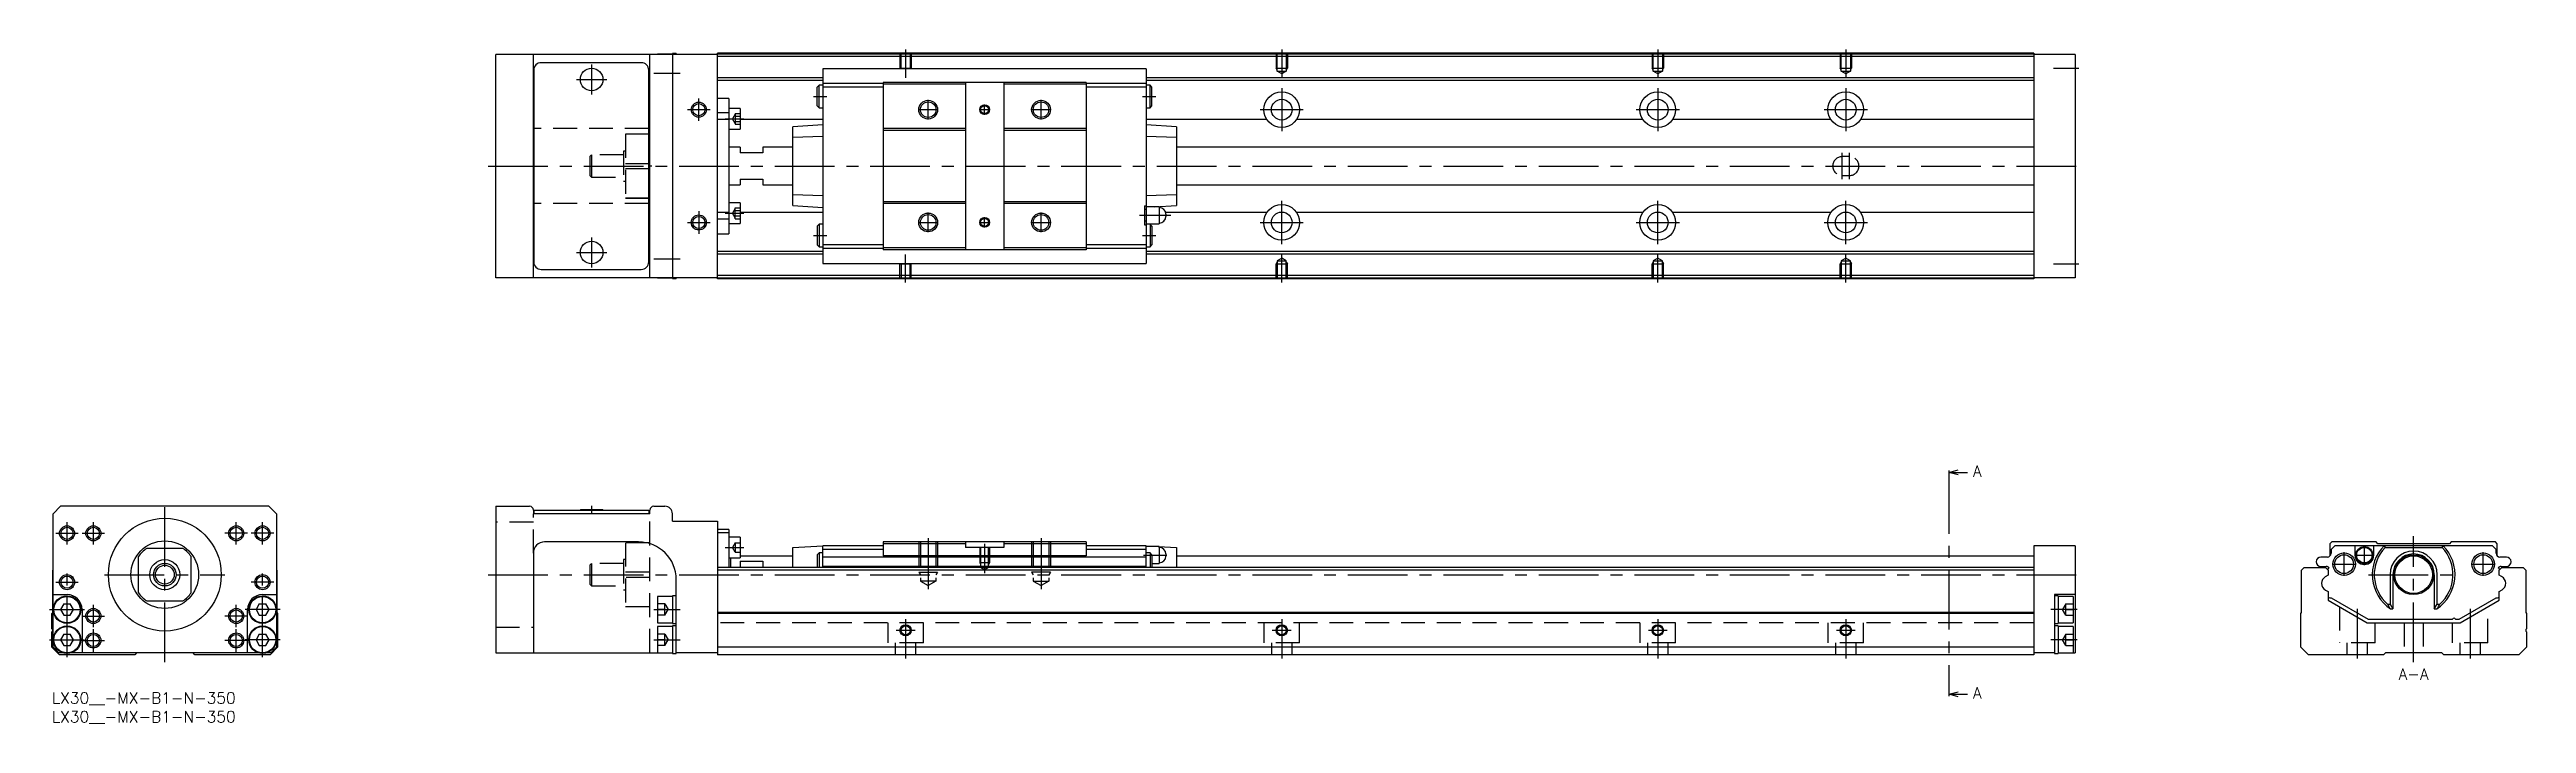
# Model space of a CAD drawing. Extents: x -1 to 658, y -8 to 171.
import ezdxf

# ---------------------------------------------------------------- set-up
doc = ezdxf.new("R2010")
doc.units = 0
doc.header["$LTSCALE"] = 0.5
doc.linetypes.add('CENTER', pattern=[50.8, 31.75, -6.35, 6.35, -6.35])
doc.linetypes.add('DASHED', pattern=[19.05, 12.7, -6.35])
for name, color, linetype in [('MSM_CENTER', 1, 'CENTER'), ('MSM_CONTINUOUS', 7, 'CONTINUOUS'), ('MSM_DASHED', 4, 'DASHED'), ('MSM_NARROW', 5, 'CONTINUOUS'), ('MSM_PART_NUMBER', 7, 'CONTINUOUS')]:
    doc.layers.add(name, color=color, linetype=linetype)
doc.styles.get("Standard").update_dxf_attribs({"font": 'txt.shx', "height": 3, "bigfont": 'bigfont.shx'})

# ---------------------------------------------------------------- blocks, each defined once
blk = doc.blocks.new('*U2')
at = {"layer": 'MSM_PART_NUMBER'}
blk.add_text('LX30__-MX-B1-N-350', height=3, dxfattribs=at).set_placement((0, -3))
blk = doc.blocks.new('*U3')
at = {"layer": 'MSM_PART_NUMBER'}
blk.add_text('LX30__-MX-B1-N-350', height=3, dxfattribs=at).set_placement((0, -8))

msp = doc.modelspace()

# ---------------------------------------------------------------- linework, layer by layer
at = {"layer": 'MSM_CENTER'}
for p, q in [((143.5, 167), (143.5, 159)), ((160, 164.7), (167, 164.7)), ((227, 171), (227, 163.49)), ((327, 171), (327, 163.49)), ((427, 171), (427, 163.49)), ((477, 171), (477, 163.49)), ((532.25, 166), (539, 166)), ((139.5, 163), (147.5, 163)), ((202.5, 158.5), (206, 158.5)), ((290, 158.5), (293.5, 158.5)), ((327, 160.75), (327, 149.25)), ((427, 160.75), (427, 149.25)), ((477, 160.75), (477, 149.25)), ((169, 155), (175, 155)), ((172, 152), (172, 158)), ((179, 152.55), (184, 152.55)), ((230.38, 155), (235.63, 155)), ((233, 152.37), (233, 157.62)), ((246.64, 155), (249.37, 155)), ((248, 153.63), (248, 156.36)), ((260.38, 155), (265.63, 155)), ((263, 152.37), (263, 157.62)), ((321.25, 155), (332.75, 155)), ((421.25, 155), (432.75, 155)), ((471.25, 155), (482.75, 155)), ((116, 140), (540, 140)), ((476, 136.5), (476, 143.5)), ((478, 136.5), (478, 143.5)), ((172, 128), (172, 122)), ((179, 127.44), (184, 127.44)), ((233, 122.37), (233, 127.62)), ((248, 123.63), (248, 126.36)), ((263, 122.37), (263, 127.62)), ((289.22, 126.9), (297.49, 126.9)), ((327, 119.25), (327, 130.75)), ((427, 119.25), (427, 130.75)), ((477, 119.25), (477, 130.75)), ((143.5, 121), (143.5, 113)), ((169, 125), (175, 125)), ((202.5, 121.5), (206, 121.5)), ((230.38, 125), (235.63, 125)), ((246.64, 125), (249.37, 125)), ((260.38, 125), (265.63, 125)), ((290, 121.5), (293.5, 121.5)), ((321.25, 125), (332.75, 125)), ((421.25, 125), (432.75, 125)), ((471.25, 125), (482.75, 125)), ((139.5, 117), (147.5, 117)), ((160, 115.3), (167, 115.3)), ((227, 109), (227, 116.51)), ((327, 109), (327, 116.51)), ((427, 109), (427, 116.51)), ((477, 109), (477, 116.51)), ((532.25, 114), (539, 114)), ((504.38, 58), (504.38, 0)), ((30, 8), (30, 51.5)), ((143.5, 49.61), (143.5, 47.49)), ((1, 42.3), (7, 42.3)), ((4, 39.3), (4, 45.3)), ((8, 42.3), (14, 42.3)), ((11, 39.3), (11, 45.3)), ((52, 42.3), (46, 42.3)), ((49, 39.3), (49, 45.3)), ((59, 42.3), (53, 42.3)), ((56, 39.3), (56, 45.3)), ((233, 41), (233, 27.41)), ((263, 41), (263, 27.41)), ((628, 8), (628, 41.5)), ((179, 38.55), (184, 38.55)), ((248, 39.5), (248, 31.69)), ((290.22, 36.5), (296.49, 36.5)), ((606.35, 34.1), (612.65, 34.1)), ((609.5, 30.95), (609.5, 37.25)), ((612.27, 36.5), (617.52, 36.5)), ((614.9, 33.87), (614.9, 39.12)), ((643.35, 34.1), (649.65, 34.1)), ((646.5, 30.95), (646.5, 37.25)), ((1, 29.3), (7, 29.3)), ((4, 9.35), (4, 32.3)), ((14, 31.3), (46, 31.3)), ((59, 29.3), (53, 29.3)), ((56, 9.35), (56, 32.3)), ((116, 31.3), (540, 31.3)), ((616, 31.3), (640, 31.3)), ((-0.65, 22), (8.65, 22)), ((8, 20.3), (14, 20.3)), ((11, 17.3), (11, 23.3)), ((52, 20.3), (46, 20.3)), ((49, 17.3), (49, 23.3)), ((60.65, 22), (51.35, 22)), ((160, 22), (167, 22)), ((538.5, 22), (531.5, 22)), ((613, 22.18), (613, 9)), ((643, 22.18), (643, 9)), ((-0.65, 14), (8.65, 14)), ((8, 13.8), (14, 13.8)), ((11, 10.8), (11, 16.8)), ((52, 13.8), (46, 13.8)), ((49, 10.8), (49, 16.8)), ((60.65, 14), (51.35, 14)), ((160, 14), (167, 14)), ((224.5, 16.5), (229.5, 16.5)), ((227, 19.5), (227, 9)), ((324.5, 16.5), (329.5, 16.5)), ((327, 19.5), (327, 9)), ((424.5, 16.5), (429.5, 16.5)), ((427, 19.5), (427, 9)), ((474.5, 16.5), (479.5, 16.5)), ((477, 19.5), (477, 9)), ((538.5, 14), (531.5, 14))]:
    msp.add_line(p, q, dxfattribs=at)
at = {"layer": 'MSM_CONTINUOUS'}
for p, q in [((118, 110.3), (118, 169.7)), ((177, 169.7), (118, 169.7)), ((128, 110.3), (128, 169.7)), ((128.1, 165.5), (128.1, 114.5)), ((156.7, 167.5), (130.1, 167.5)), ((158.7, 114.5), (158.7, 165.5)), ((159, 110.3), (159, 169.7)), ((161, 169.75), (161, 169.7)), ((165, 169.75), (161, 169.75)), ((166, 169.9), (165, 169.9)), ((165, 169.9), (165, 110.1)), ((166, 169.9), (166, 169.7)), ((527, 170), (177, 170)), ((177, 110), (177, 170)), ((527, 169.8), (177, 169.8)), ((527, 169.1), (177, 169.1)), ((291, 165.9), (205, 165.9)), ((205, 165.9), (205, 114.1)), ((291, 165.9), (291, 114.1)), ((527, 170), (527, 110)), ((538, 169.7), (527, 169.7)), ((538, 169.7), (538, 110.3)), ((128, 158.2), (128.1, 158.2)), ((158.7, 158.2), (159, 158.2)), ((205, 163.45), (177, 163.45)), ((205, 162.75), (177, 162.75)), ((204, 161.5), (203.5, 161)), ((203.5, 156), (203.5, 161)), ((205, 161.5), (204, 161.5)), ((204, 155.5), (204, 161.5)), ((221, 161.95), (205, 161.95)), ((221, 160.95), (205, 160.95)), ((275, 162.25), (221, 162.25)), ((221, 162.25), (221, 117.75)), ((242.9, 161.75), (221, 161.75)), ((242.9, 162.25), (242.9, 117.75)), ((253.1, 162.25), (253.1, 117.75)), ((275, 161.75), (253.1, 161.75)), ((275, 162.25), (275, 117.75)), ((291, 161.95), (275, 161.95)), ((291, 160.95), (275, 160.95)), ((527, 163.45), (291, 163.45)), ((527, 162.75), (291, 162.75)), ((292, 161.5), (291, 161.5)), ((292.5, 161), (292, 161.5)), ((292, 155.5), (292, 161.5)), ((292.5, 156), (292.5, 161)), ((180, 158), (177, 158)), ((180, 154.13), (177, 154.13)), ((180, 152.38), (177, 152.38)), ((180, 158), (180, 122)), ((183, 155.3), (180, 155.3)), ((183, 155.3), (183, 149.8)), ((205, 152.36), (183, 152.36)), ((203.5, 156), (204, 155.5)), ((204, 155.5), (205, 155.5)), ((291, 155.5), (292, 155.5)), ((323.05, 152.36), (291, 152.36)), ((292, 155.5), (292.5, 156)), ((423.05, 152.36), (330.95, 152.36)), ((473.05, 152.36), (430.95, 152.36)), ((527, 152.36), (480.95, 152.36)), ((128.1, 150), (128, 150)), ((159, 150), (158.7, 150)), ((159, 148.5), (158.7, 148.5)), ((159, 148.47), (158.7, 148.47)), ((180, 149.8), (183, 149.8)), ((183, 145), (180, 145)), ((183, 145), (183, 143.5)), ((189, 145), (189, 143.5)), ((197, 145), (189, 145)), ((205, 151), (197, 150.47)), ((197, 129.53), (197, 150.47)), ((205, 147.86), (197, 147.6)), ((242.9, 150), (221, 150)), ((242.9, 149.5), (221, 149.5)), ((275, 150), (253.1, 150)), ((275, 149.5), (253.1, 149.5)), ((299, 150.47), (291, 151)), ((299, 147.6), (291, 147.86)), ((299, 150.47), (299, 129.53)), ((527, 145), (299, 145)), ((158.7, 140.72), (159, 140.72)), ((159, 139.28), (158.7, 139.28)), ((189, 143.5), (183, 143.5)), ((180, 135), (183, 135)), ((183, 136.5), (189, 136.5)), ((183, 136.5), (183, 135)), ((189, 136.5), (189, 135)), ((189, 135), (197, 135)), ((197, 132.4), (205, 132.14)), ((291, 132.14), (299, 132.4)), ((299, 135), (527, 135)), ((128.1, 130), (128, 130)), ((159, 131.53), (158.7, 131.53)), ((159, 131.5), (158.7, 131.5)), ((159, 130), (158.7, 130)), ((180, 127.62), (177, 127.62)), ((180, 125.87), (177, 125.87)), ((183, 130.19), (180, 130.19)), ((183, 130.19), (183, 124.69)), ((205, 127.64), (183, 127.64)), ((197, 129.53), (205, 129)), ((242.9, 130.5), (221, 130.5)), ((242.9, 130), (221, 130)), ((275, 130.5), (253.1, 130.5)), ((275, 130), (253.1, 130)), ((290.5, 129.4), (290.5, 124.4)), ((290.5, 129.4), (291, 129.4)), ((291, 128.4), (290.5, 128.4)), ((290.5, 125.4), (291, 125.4)), ((294.45, 129.15), (291, 129.15)), ((293.26, 129.15), (299, 129.53)), ((294.45, 129.15), (294.45, 124.65)), ((323.05, 127.64), (296.14, 127.64)), ((296.2, 127.2), (296.2, 126.6)), ((423.05, 127.64), (330.95, 127.64)), ((473.05, 127.64), (430.95, 127.64)), ((527, 127.64), (480.95, 127.64)), ((128.1, 121.8), (128, 121.8)), ((159, 121.8), (158.7, 121.8)), ((177, 122), (180, 122)), ((180, 124.69), (183, 124.69)), ((204, 124.5), (203.5, 124)), ((203.5, 124), (203.5, 119)), ((203.5, 119), (204, 118.5)), ((204, 124.5), (204, 118.5)), ((205, 124.5), (204, 124.5)), ((221, 119.05), (205, 119.05)), ((291, 119.05), (275, 119.05)), ((290.5, 124.4), (291, 124.4)), ((291, 124.65), (294.45, 124.65)), ((292, 124.5), (291, 124.5)), ((292, 124.5), (292, 118.5)), ((292.5, 124), (292, 124.5)), ((292, 118.5), (292.5, 119)), ((292.5, 124), (292.5, 119)), ((130.1, 112.5), (156.7, 112.5)), ((205, 117.25), (177, 117.25)), ((205, 116.55), (177, 116.55)), ((204, 118.5), (205, 118.5)), ((221, 118.05), (205, 118.05)), ((205, 114.1), (291, 114.1)), ((242.9, 118.25), (221, 118.25)), ((275, 117.75), (221, 117.75)), ((275, 118.25), (253.1, 118.25)), ((291, 118.05), (275, 118.05)), ((291, 118.5), (292, 118.5)), ((527, 117.25), (291, 117.25)), ((527, 116.55), (291, 116.55)), ((177, 110.3), (118, 110.3)), ((161, 110.3), (161, 110.25)), ((161, 110.25), (165, 110.25)), ((165, 110.1), (166, 110.1)), ((166, 110.3), (166, 110.1)), ((527, 110.9), (177, 110.9)), ((527, 110.2), (177, 110.2)), ((527, 110), (177, 110)), ((538, 110.3), (527, 110.3)), ((504.38, 58.5), (506.88, 59.17)), ((504.38, 59), (504.38, 58)), ((506.88, 57.83), (504.38, 58.5)), ((504.38, 58.5), (509.38, 58.5)), ((2.3, 49.5), (0.3, 47.5)), ((0.3, 12), (0.3, 47.5)), ((57.7, 49.5), (2.3, 49.5)), ((59.7, 47.5), (57.7, 49.5)), ((59.7, 47.5), (59.7, 12)), ((118, 49.5), (118, 10.5)), ((118, 49.5), (127, 49.5)), ((128, 48.5), (128, 47.5)), ((159, 47.5), (128, 47.5)), ((128.1, 48.5), (128.1, 47.5)), ((128.1, 48.5), (158.7, 48.5)), ((140.5, 48.6), (146.5, 48.6)), ((140.5, 48.6), (140.5, 48.5)), ((146.5, 48.5), (146.5, 48.6)), ((158.7, 48.5), (158.7, 47.5)), ((159, 47.5), (159, 48.5)), ((160, 49.5), (163, 49.5)), ((165, 45.5), (165, 47.5)), ((156, 40), (131, 40)), ((165, 45.5), (177, 45.5)), ((177, 45.5), (177, 10)), ((180, 43.3), (177, 43.3)), ((180, 42.45), (177, 42.45)), ((180, 43.3), (180, 33.2)), ((183, 41.3), (180, 41.3)), ((183, 41.3), (183, 35.8)), ((221, 40), (221, 36.29)), ((275, 40), (221, 40)), ((242.9, 40), (242.9, 38.5)), ((253.1, 40), (253.1, 38.5)), ((275, 40), (275, 36.29)), ((606.25, 40), (605.75, 39.5)), ((618, 40), (606.25, 40)), ((618.5, 39.5), (618, 40)), ((638, 40), (637.5, 39.5)), ((649.75, 40), (638, 40)), ((650.25, 39.5), (649.75, 40)), ((23, 26.48), (23, 36.12)), ((34.82, 38.3), (25.18, 38.3)), ((37, 26.48), (37, 36.12)), ((128, 37), (128, 10.5)), ((527, 33.2), (177, 33.2)), ((180, 35.8), (183, 35.8)), ((180.5, 33.2), (180.5, 35.8)), ((183, 36.3), (197, 36.3)), ((183, 34.87), (189, 34.87)), ((183, 34.87), (183, 33.2)), ((189, 34.87), (189, 33.2)), ((197, 38.5), (205, 39)), ((197, 33.2), (197, 38.5)), ((204, 37.1), (203.5, 36.6)), ((203.5, 36.6), (203.5, 33.2)), ((205, 37.1), (204, 37.1)), ((204, 37.1), (204, 33.2)), ((221, 39), (205, 39)), ((205, 33.2), (205, 39)), ((221, 38), (205, 38)), ((291, 36), (205, 36)), ((291, 33.5), (205, 33.5)), ((242.9, 39.5), (221, 39.5)), ((275, 36.29), (221, 36.29)), ((253.1, 38.5), (242.9, 38.5)), ((275, 39.5), (253.1, 39.5)), ((291, 39), (275, 39)), ((291, 38), (275, 38)), ((291, 39), (299, 38.5)), ((291, 33.2), (291, 39)), ((294.45, 38.75), (291, 38.75)), ((292, 37.1), (291, 37.1)), ((292.5, 36.6), (292, 37.1)), ((292, 37.1), (292, 33.2)), ((292.5, 36.6), (292.5, 33.2)), ((292.5, 34.25), (294.45, 34.25)), ((294.45, 38.75), (294.45, 34.25)), ((296.2, 36.8), (296.2, 36.2)), ((299, 38.5), (299, 33.2)), ((299, 36.3), (527, 36.3)), ((527, 39), (527, 10)), ((538, 39), (527, 39)), ((538, 39), (538, 10.5)), ((598.2, 32.5), (598.9, 33.2)), ((598.9, 33.2), (604.55, 33.2)), ((605.05, 36), (603.35, 36)), ((603.35, 33.5), (604.75, 33.5)), ((604.55, 33.2), (605.25, 32.5)), ((605.75, 39.5), (605.75, 36.29)), ((607.05, 39), (606.05, 38)), ((606.05, 38), (606.05, 37)), ((648.95, 39), (607.05, 39)), ((612.4, 39), (612.4, 36.5)), ((617.4, 36.5), (617.4, 39)), ((637.5, 39.5), (618.5, 39.5)), ((620.14, 39), (620.4, 38.5)), ((620.4, 38.5), (635.6, 38.5)), ((635.6, 38.5), (635.86, 39)), ((649.95, 38), (648.95, 39)), ((649.95, 37), (649.95, 38)), ((650.25, 36.29), (650.25, 39.5)), ((650.75, 32.5), (651.45, 33.2)), ((650.75, 32.5), (651.45, 33.2)), ((652.65, 36), (650.95, 36)), ((651.25, 33.5), (652.65, 33.5)), ((651.45, 33.2), (657.1, 33.2)), ((657.1, 33.2), (657.8, 32.5)), ((0.2, 32.5), (0.3, 32.6)), ((0.2, 21.2), (0.2, 32.5)), ((59.7, 32.6), (59.8, 32.5)), ((59.8, 32.5), (59.8, 21.2)), ((166, 10.35), (166, 30)), ((527, 32.5), (177, 32.5)), ((598.2, 21.2), (598.2, 32.5)), ((605.25, 31.15), (604.5, 30.72)), ((604.6, 27.22), (605.25, 26.85)), ((605.2, 32.7), (605.2, 32.55)), ((605.25, 32.5), (605.25, 31.15)), ((605.25, 26.85), (605.25, 24.5)), ((621.74, 31.3), (621.74, 23.45)), ((622.5, 31.3), (622.5, 22.2)), ((633.5, 31.3), (633.5, 22.2)), ((634.26, 23.45), (634.26, 31.3)), ((650.75, 32.5), (650.8, 32.55)), ((650.75, 31.15), (650.75, 32.5)), ((650.75, 31.15), (650.75, 32.5)), ((651.4, 30.78), (650.75, 31.15)), ((651.4, 30.78), (650.75, 31.15)), ((650.75, 26.85), (651.5, 27.28)), ((650.75, 26.85), (651.5, 27.28)), ((650.75, 25.45), (650.75, 26.85)), ((650.75, 24.5), (650.75, 26.85)), ((650.8, 32.55), (650.8, 32.7)), ((657.8, 32.5), (657.8, 21.2)), ((0, 21), (0.2, 21.2)), ((0, 16.9), (0, 21)), ((0.3, 26), (4, 26)), ((3.13, 23.5), (2.27, 22)), ((2.27, 22), (3.13, 20.5)), ((3.13, 23.5), (4.87, 23.5)), ((3.13, 20.5), (4.87, 20.5)), ((5.73, 22), (4.87, 23.5)), ((4.87, 20.5), (5.73, 22)), ((8, 22), (8, 10.5)), ((25.18, 24.3), (34.82, 24.3)), ((52, 10.5), (52, 22)), ((55.13, 23.5), (54.27, 22)), ((54.27, 22), (55.13, 20.5)), ((55.13, 23.5), (56.87, 23.5)), ((55.13, 20.5), (56.87, 20.5)), ((56, 26), (59.7, 26)), ((57.73, 22), (56.87, 23.5)), ((56.87, 20.5), (57.73, 22)), ((59.8, 21.2), (60, 21)), ((60, 21), (60, 12)), ((165, 25.5), (161, 25.5)), ((161, 25.5), (161, 18.5)), ((166, 25.65), (165, 25.65)), ((165, 25.65), (165, 18.35)), ((527, 21.2), (177, 21.2)), ((527, 21), (177, 21)), ((538, 26), (532.5, 26)), ((532.5, 26), (532.5, 10.35)), ((533.5, 25.65), (532.5, 25.65)), ((533.5, 25.65), (533.5, 18.35)), ((537.5, 25.5), (533.5, 25.5)), ((537.5, 25.5), (537.5, 18.5)), ((598, 21), (598.2, 21.2)), ((598, 12), (598, 21)), ((605.25, 24.5), (615.64, 18.5)), ((605.7, 25.16), (606.1, 25.16)), ((606.1, 25.16), (615.91, 19.5)), ((621.07, 23.45), (621.74, 23.45)), ((621.74, 23.45), (622.5, 22.2)), ((621.82, 22.2), (622.5, 22.2)), ((633.5, 22.2), (634.26, 23.45)), ((633.5, 22.2), (634.18, 22.2)), ((634.26, 23.45), (634.93, 23.45)), ((640.09, 19.5), (649.9, 25.16)), ((640.36, 18.5), (650.75, 24.5)), ((649.9, 25.16), (650.3, 25.16)), ((657.8, 21.2), (658, 21)), ((658, 21), (658, 16.9)), ((0, 12), (0, 16.1)), ((3.13, 15.5), (2.27, 14)), ((2.27, 14), (3.13, 12.5)), ((3.13, 15.5), (4.87, 15.5)), ((5.73, 14), (4.87, 15.5)), ((4.87, 12.5), (5.73, 14)), ((55.13, 15.5), (54.27, 14)), ((54.27, 14), (55.13, 12.5)), ((55.13, 15.5), (56.87, 15.5)), ((57.73, 14), (56.87, 15.5)), ((56.87, 12.5), (57.73, 14)), ((161, 18.5), (165, 18.5)), ((165, 17.5), (161, 17.5)), ((161, 17.5), (161, 10.5)), ((165, 18.35), (166, 18.35)), ((166, 17.65), (165, 17.65)), ((165, 17.65), (165, 10.35)), ((532.5, 18.35), (533.5, 18.35)), ((533.5, 17.65), (532.5, 17.65)), ((533.5, 18.5), (537.5, 18.5)), ((533.5, 17.65), (533.5, 10.35)), ((537.5, 17.5), (533.5, 17.5)), ((537.5, 17.5), (537.5, 10.5)), ((615.64, 18.5), (640.36, 18.5)), ((615.91, 19.5), (638.35, 19.5)), ((639.15, 19.5), (640.09, 19.5)), ((658, 16.1), (658, 12)), ((2, 10), (0, 12)), ((1.8, 10.5), (0.3, 12)), ((2.96, 10.5), (1.8, 10.5)), ((22, 10), (2, 10)), ((3.13, 12.5), (4.87, 12.5)), ((54.96, 10.5), (5.04, 10.5)), ((22.5, 10.5), (22, 10)), ((38, 10), (37.5, 10.5)), ((58, 10), (38, 10)), ((55.13, 12.5), (56.87, 12.5)), ((58.2, 10.5), (57.04, 10.5)), ((60, 12), (58, 10)), ((59.7, 12), (58.2, 10.5)), ((118, 10.5), (165, 10.5)), ((165, 10.35), (166, 10.35)), ((177, 10.5), (166, 10.5)), ((527, 12), (177, 12)), ((527, 10), (177, 10)), ((532.5, 10.5), (527, 10.5)), ((532.5, 10.35), (533.5, 10.35)), ((533.5, 10.5), (538, 10.5)), ((600, 10), (598, 12)), ((620, 10), (600, 10)), ((620.5, 10.5), (620, 10)), ((635.5, 10.5), (620.5, 10.5)), ((636, 10), (635.5, 10.5)), ((656, 10), (636, 10)), ((658, 12), (656, 10)), ((504.38, -0.5), (506.88, 0.17)), ((504.38, 0), (504.38, -1)), ((506.88, -1.17), (504.38, -0.5)), ((504.38, -0.5), (509.38, -0.5))]:
    msp.add_line(p, q, dxfattribs=at)
for centre, radius in [((143.5, 163), 3), ((327, 155), 4.75), ((427, 155), 4.75), ((477, 155), 4.75), ((172, 155), 1.62), ((233, 155), 2.07), ((248, 155), 1.06), ((263, 155), 2.07), ((327, 155), 2.75), ((427, 155), 2.75), ((477, 155), 2.75), ((172, 125), 1.62), ((233, 125), 2.07), ((248, 125), 1.06), ((263, 125), 2.07), ((327, 125), 4.75), ((327, 125), 2.75), ((427, 125), 4.75), ((427, 125), 2.75), ((477, 125), 4.75), ((477, 125), 2.75), ((143.5, 117), 3), ((30, 31.3), 15), ((4, 42.3), 1.62), ((11, 42.3), 1.62), ((30, 31.3), 9), ((49, 42.3), 1.62), ((56, 42.3), 1.62), ((30, 31.3), 4), ((30, 31.3), 3), ((30, 31.3), 2.5), ((609.5, 34.1), 3), ((609.5, 34.1), 2.5), ((614.9, 36.5), 2.25), ((614.9, 36.5), 2.05), ((628, 31.3), 5.3), ((628, 31.3), 5), ((646.5, 34.1), 3), ((646.5, 34.1), 2.5), ((4, 29.3), 1.62), ((56, 29.3), 1.62), ((4, 22), 3.65), ((4, 22), 3.5), ((11, 20.3), 1.62), ((49, 20.3), 1.62), ((56, 22), 3.65), ((56, 22), 3.5), ((4, 14), 3.65), ((4, 14), 3.5), ((11, 13.8), 1.62), ((49, 13.8), 1.62), ((56, 14), 3.65), ((56, 14), 3.5), ((227, 16.5), 1.23), ((327, 16.5), 1.23), ((427, 16.5), 1.23), ((477, 16.5), 1.23)]:
    msp.add_circle(centre, radius, dxfattribs=at)
for centre, radius, start, end in [((130.1, 165.5), 2, 90, 180), ((156.7, 165.5), 2, 0, 90), ((294.45, 127.2), 1.75, 0, 90), ((294.45, 126.6), 1.75, 270, 0), ((130.1, 114.5), 2, 180, 270), ((156.7, 114.5), 2, 270, 0), ((127, 48.5), 1, 0, 90), ((160, 48.5), 1, 90, 180), ((163, 47.5), 2, 0, 90), ((131, 37), 3, 90, 180), ((156, 30), 10, 0, 90), ((30, 31.3), 8.5, 124.56032, 145.43968), ((30, 31.3), 8.5, 34.56032, 55.43968), ((294.45, 36.8), 1.75, 0, 90), ((294.45, 36.2), 1.75, 270, 0), ((603.35, 34.75), 1.25, 90, 270), ((604.75, 32.5), 1, 41.23398, 90), ((605.05, 37), 1, 270, 0), ((605.7, 32.7), 0.5, 113.32535, 180), ((614.9, 36.5), 2.5, 180, 0), ((628, 31.3), 11, 135.573, 235.81959), ((628, 31.3), 10.47, 136.57129, 228.55525), ((628, 31.3), 6.26, 0, 180), ((628, 31.3), 5.5, 0, 180), ((628, 31.3), 11, 304.18041, 44.427), ((628, 31.3), 10.47, 311.44475, 43.42871), ((650.95, 37), 1, 180, 270), ((651.25, 32.5), 1, 90, 138.76602), ((650.3, 32.7), 0.5, 0, 66.67465), ((652.65, 34.75), 1.25, 270, 90), ((30, 31.3), 8.5, 214.56032, 235.43968), ((30, 31.3), 8.5, 304.56032, 325.43968), ((605.65, 28.85), 2.2, 121.45533, 176.01903), ((605.65, 29.15), 2.2, 183.98097, 241.45517), ((650.35, 28.85), 2.2, 3.98097, 61.45517), ((650.35, 29.15), 2.2, 301.45533, 356.01903), ((4, 22), 4, 0, 90), ((56, 22), 4, 90, 180), ((605.7, 25.66), 0.5, 205.84193, 270), ((629, 27.35), 8.83, 206.14749, 215.62533), ((627, 27.35), 8.84, 324.37545, 333.85173), ((650.3, 25.66), 0.5, 270, 334.15807), ((-0.3, 16.5), 0.5, 306.8699, 53.1301), ((638.75, 19.2), 0.5, 36.8699, 143.1301), ((658.3, 16.5), 0.5, 126.8699, 233.1301), ((2.3, 12.5), 2, 216.8699, 233.1301), ((57.7, 12.5), 2, 306.8699, 323.1301)]:
    msp.add_arc(centre, radius, start, end, dxfattribs=at)
at = {"layer": 'MSM_DASHED'}
for p, q in [((225.5, 170), (225.5, 166)), ((225.56, 165.9), (225.5, 166)), ((225.5, 166), (228.5, 166)), ((225.77, 165.9), (225.77, 170)), ((228.23, 170), (228.23, 165.9)), ((228.44, 165.9), (228.5, 166)), ((228.5, 170), (228.5, 166)), ((325.5, 170), (325.5, 166)), ((325.77, 165.53), (325.5, 166)), ((325.5, 166), (328.5, 166)), ((325.77, 165.2), (325.77, 170)), ((325.77, 165.2), (328.23, 165.2)), ((327, 164.49), (325.77, 165.2)), ((328.23, 165.2), (327, 164.49)), ((328.23, 170), (328.23, 165.2)), ((328.23, 165.53), (328.5, 166)), ((328.5, 170), (328.5, 166)), ((425.5, 170), (425.5, 166)), ((425.77, 165.53), (425.5, 166)), ((425.5, 166), (428.5, 166)), ((425.77, 165.2), (425.77, 170)), ((425.77, 165.2), (428.23, 165.2)), ((427, 164.49), (425.77, 165.2)), ((428.23, 165.2), (427, 164.49)), ((428.23, 170), (428.23, 165.2)), ((428.23, 165.53), (428.5, 166)), ((428.5, 170), (428.5, 166)), ((475.5, 170), (475.5, 166)), ((475.77, 165.53), (475.5, 166)), ((475.5, 166), (478.5, 166)), ((475.77, 165.2), (475.77, 170)), ((475.77, 165.2), (478.23, 165.2)), ((477, 164.49), (475.77, 165.2)), ((478.23, 165.2), (477, 164.49)), ((478.23, 170), (478.23, 165.2)), ((478.23, 165.53), (478.5, 166)), ((478.5, 170), (478.5, 166)), ((181.7, 153.8), (180.98, 152.55)), ((181.7, 151.3), (180.98, 152.55)), ((181.7, 154), (183, 154)), ((181.7, 154), (181.7, 151.11)), ((181.7, 153.28), (183, 153.28)), ((181.7, 151.83), (183, 151.83)), ((158.7, 150), (128.1, 150)), ((152.5, 148.5), (152.5, 131.5)), ((158.7, 148.5), (152.5, 148.5)), ((158.7, 148.47), (152.5, 148.47)), ((181.7, 151.11), (183, 151.11)), ((143.5, 143), (143, 142.5)), ((143, 142.5), (143, 137.5)), ((143.5, 143), (143.5, 137)), ((152, 143), (143.5, 143)), ((152, 144), (152, 136)), ((152.5, 144), (152, 144)), ((152.5, 140.72), (158.7, 140.72)), ((158.7, 139.28), (152.5, 139.28)), ((159.5, 140), (159, 140)), ((478, 142.5), (476, 142.5)), ((143, 137.5), (143.5, 137)), ((143.5, 137), (152, 137)), ((152, 136), (152.5, 136)), ((476, 137.5), (478, 137.5)), ((158.7, 130), (128.1, 130)), ((152.5, 131.53), (158.7, 131.53)), ((152.5, 131.5), (158.7, 131.5)), ((181.7, 128.69), (180.98, 127.44)), ((181.7, 126.19), (180.98, 127.44)), ((181.7, 128.89), (183, 128.89)), ((181.7, 126), (181.7, 128.89)), ((181.7, 128.17), (183, 128.17)), ((181.7, 126.72), (183, 126.72)), ((181.7, 126), (183, 126)), ((225.56, 114.1), (225.5, 114)), ((225.5, 110), (225.5, 114)), ((225.5, 114), (228.5, 114)), ((225.77, 114.1), (225.77, 110)), ((228.23, 110), (228.23, 114.1)), ((228.44, 114.1), (228.5, 114)), ((228.5, 110), (228.5, 114)), ((325.77, 114.47), (325.5, 114)), ((325.5, 110), (325.5, 114)), ((325.5, 114), (328.5, 114)), ((327, 115.51), (325.77, 114.8)), ((325.77, 114.8), (325.77, 110)), ((325.77, 114.8), (328.23, 114.8)), ((328.23, 114.8), (327, 115.51)), ((328.23, 110), (328.23, 114.8)), ((328.23, 114.47), (328.5, 114)), ((328.5, 110), (328.5, 114)), ((425.77, 114.47), (425.5, 114)), ((425.5, 110), (425.5, 114)), ((425.5, 114), (428.5, 114)), ((427, 115.51), (425.77, 114.8)), ((425.77, 114.8), (425.77, 110)), ((425.77, 114.8), (428.23, 114.8)), ((428.23, 114.8), (427, 115.51)), ((428.23, 110), (428.23, 114.8)), ((428.23, 114.47), (428.5, 114)), ((428.5, 110), (428.5, 114)), ((475.77, 114.47), (475.5, 114)), ((475.5, 110), (475.5, 114)), ((475.5, 114), (478.5, 114)), ((477, 115.51), (475.77, 114.8)), ((475.77, 114.8), (475.77, 110)), ((475.77, 114.8), (478.23, 114.8)), ((478.23, 114.8), (477, 115.51)), ((478.23, 110), (478.23, 114.8)), ((478.23, 114.47), (478.5, 114)), ((478.5, 110), (478.5, 114)), ((128, 37), (128, 47.5)), ((159, 10.5), (159, 47.5)), ((128, 45.3), (118, 45.3)), ((152.5, 39.8), (152.5, 22.8)), ((159, 39.8), (152.5, 39.8)), ((159, 39.77), (152.5, 39.77)), ((181.7, 39.8), (180.98, 38.55)), ((181.7, 39.8), (183, 39.8)), ((181.7, 39.8), (181.7, 37.3)), ((230.5, 40), (230.5, 32)), ((230.93, 40), (230.93, 29.6)), ((235.07, 40), (235.07, 29.6)), ((235.5, 40), (235.5, 32)), ((260.5, 40), (260.5, 32)), ((260.93, 40), (260.93, 29.6)), ((265.07, 40), (265.07, 29.6)), ((265.5, 40), (265.5, 32)), ((143.5, 34.3), (143, 33.8)), ((143, 33.8), (143, 28.8)), ((143.5, 34.3), (143.5, 28.3)), ((152, 34.3), (143.5, 34.3)), ((152, 35.3), (152, 27.3)), ((152.5, 35.3), (152, 35.3)), ((181.7, 37.3), (180.98, 38.55)), ((181.7, 38.55), (183, 38.55)), ((181.7, 37.3), (183, 37.3)), ((246.7, 38.5), (246.7, 34.5)), ((246.7, 34.5), (246.94, 34.08)), ((246.7, 34.5), (249.3, 34.5)), ((246.94, 38.5), (246.94, 33.3)), ((246.94, 33.3), (248, 32.69)), ((249.06, 33.3), (246.94, 33.3)), ((248, 32.69), (249.06, 33.3)), ((249.06, 33.3), (249.06, 38.5)), ((249.3, 34.5), (249.06, 34.08)), ((249.3, 38.5), (249.3, 34.5)), ((143, 28.8), (143.5, 28.3)), ((143.5, 28.3), (152, 28.3)), ((152, 27.3), (152.5, 27.3)), ((152.5, 32.02), (159, 32.02)), ((159, 30.58), (152.5, 30.58)), ((230.5, 32), (230.93, 31.25)), ((230.5, 32), (235.5, 32)), ((235.07, 29.6), (230.93, 29.6)), ((230.93, 29.6), (233, 28.41)), ((235.07, 29.6), (233, 28.41)), ((235.5, 32), (235.07, 31.25)), ((265.5, 32), (260.5, 32)), ((260.5, 32), (260.93, 31.25)), ((260.93, 29.6), (265.07, 29.6)), ((260.93, 29.6), (263, 28.41)), ((265.07, 29.6), (263, 28.41)), ((265.5, 32), (265.07, 31.25)), ((152.5, 22.83), (159, 22.83)), ((152.5, 22.8), (159, 22.8)), ((163, 23.5), (161, 23.5)), ((163, 22), (161, 22)), ((163, 20.5), (161, 20.5)), ((163, 20.5), (163, 23.5)), ((163, 23.5), (163.87, 22)), ((163, 20.5), (163.87, 22)), ((535.5, 23.5), (534.63, 22)), ((535.5, 20.5), (534.63, 22)), ((535.5, 20.5), (535.5, 23.5)), ((535.5, 23.5), (537.5, 23.5)), ((535.5, 22), (537.5, 22)), ((535.5, 20.5), (537.5, 20.5)), ((608.25, 22.77), (608.25, 13.2)), ((647.75, 13.2), (647.75, 22.77)), ((118, 17.3), (128, 17.3)), ((163, 15.5), (161, 15.5)), ((163, 14), (161, 14)), ((163, 12.5), (163, 15.5)), ((163, 15.5), (163.87, 14)), ((163, 12.5), (163.87, 14)), ((527, 18.5), (177, 18.5)), ((222.25, 18.5), (222.25, 13.2)), ((231.75, 13.2), (222.25, 13.2)), ((224.25, 13.2), (224.25, 10)), ((229.75, 10), (229.75, 13.2)), ((231.75, 13.2), (231.75, 18.5)), ((322.25, 18.5), (322.25, 13.2)), ((331.75, 13.2), (322.25, 13.2)), ((324.25, 13.2), (324.25, 10)), ((329.75, 10), (329.75, 13.2)), ((331.75, 13.2), (331.75, 18.5)), ((422.25, 18.5), (422.25, 13.2)), ((431.75, 13.2), (422.25, 13.2)), ((424.25, 13.2), (424.25, 10)), ((429.75, 10), (429.75, 13.2)), ((431.75, 13.2), (431.75, 18.5)), ((472.25, 18.5), (472.25, 13.2)), ((481.75, 13.2), (472.25, 13.2)), ((474.25, 13.2), (474.25, 10)), ((479.75, 10), (479.75, 13.2)), ((481.75, 13.2), (481.75, 18.5)), ((535.5, 15.5), (534.63, 14)), ((535.5, 12.5), (534.63, 14)), ((535.5, 12.5), (535.5, 15.5)), ((535.5, 15.5), (537.5, 15.5)), ((535.5, 14), (537.5, 14)), ((617.75, 13.2), (608.25, 13.2)), ((610.25, 13.2), (610.25, 10)), ((615.75, 10), (615.75, 13.2)), ((617.75, 13.2), (617.75, 18.5)), ((625.5, 18.5), (625.5, 10.5)), ((630.5, 18.5), (630.5, 10.5)), ((638.25, 18.5), (638.25, 13.2)), ((647.75, 13.2), (638.25, 13.2)), ((640.25, 13.2), (640.25, 10)), ((645.75, 10), (645.75, 13.2)), ((163, 12.5), (161, 12.5)), ((535.5, 12.5), (537.5, 12.5))]:
    msp.add_line(p, q, dxfattribs=at)
for centre, start, end in [((476, 140), 90, 270), ((478, 140), 270, 90)]:
    msp.add_arc(centre, 2.5, start, end, dxfattribs=at)
at = {"layer": 'MSM_NARROW'}
for centre, radius in [((172, 155), 2), ((233, 155), 2.5), ((248, 155), 1.3), ((263, 155), 2.5), ((172, 125), 2), ((233, 125), 2.5), ((248, 125), 1.3), ((263, 125), 2.5), ((4, 42.3), 2), ((11, 42.3), 2), ((49, 42.3), 2), ((56, 42.3), 2), ((4, 29.3), 2), ((56, 29.3), 2), ((11, 20.3), 2), ((49, 20.3), 2), ((11, 13.8), 2), ((49, 13.8), 2), ((227, 16.5), 1.5), ((327, 16.5), 1.5), ((427, 16.5), 1.5), ((477, 16.5), 1.5)]:
    msp.add_circle(centre, radius, dxfattribs=at)

# ---------------------------------------------------------------- block references
at = {"layer": 'MSM_CONTINUOUS'}
for name in ['*U2', '*U3']:
    msp.add_blockref(name, (0, 0), dxfattribs=at)

# ---------------------------------------------------------------- texts
at = {"layer": 'MSM_PART_NUMBER'}
for s, p in [('A', (510.79, 57.37)), ('A', (510.79, -1.63)), ('A-A', (624.01, 3.36))]:
    msp.add_text(s, height=3, dxfattribs=at).set_placement(p)

doc.saveas('drawing.dxf')
